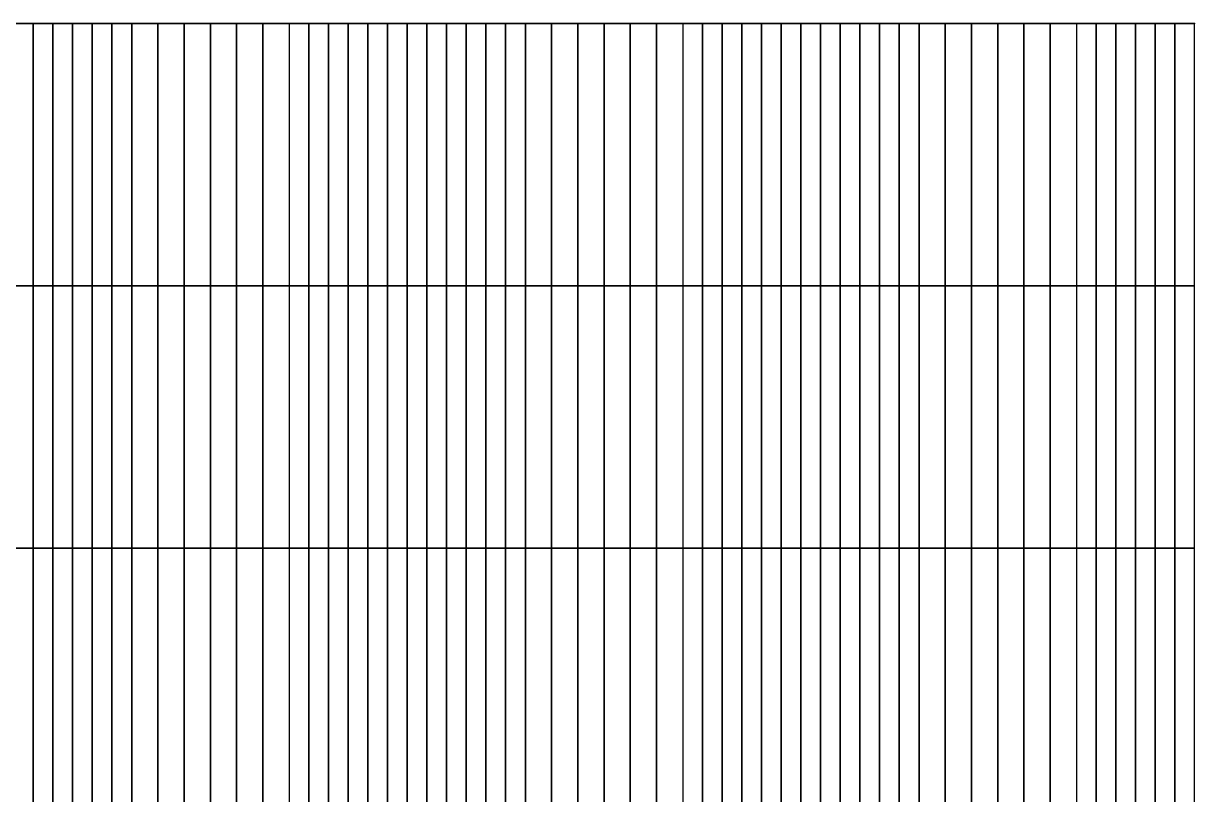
# Model space of a CAD drawing. Header units: inches. Extents: x 0 to 25, y 0 to 20.
# Drawn here: x 10.13 to 25, y 10.2 to 20 of the extents above; entities that cross this region are included whole.
import ezdxf

# ---------------------------------------------------------------- set-up
doc = ezdxf.new("R2010")
doc.units = ezdxf.units.IN
doc.header["$MEASUREMENT"] = 0
for name, color, linetype in [('Beam', 2, 'Continuous'), ('Col', 3, 'Continuous'), ('Dia', 5, 'Continuous'), ('plate', 1, 'Continuous')]:
    doc.layers.add(name, color=color, linetype=linetype)

msp = doc.modelspace()

# ---------------------------------------------------------------- linework, layer by layer
at = {"layer": 'Beam', "extrusion": (1e-16, 1, 4e-16)}
for p, q in [((15, 20, 12), (15, 0, 12)), ((20, 20, 12), (20, 0, 12))]:
    msp.add_line(p, q, dxfattribs=at)
at = {"layer": 'Beam', "extrusion": (1, -6e-16, 4e-16)}
msp.add_line((25, 0, 12), (25, 20, 12), dxfattribs=at)
at = {"layer": 'Col', "extrusion": (4e-16, 1, 7e-16)}
for p, q in [((15, 20, 12), (15, 20, 6)), ((20, 20, 12), (20, 20, 6))]:
    msp.add_line(p, q, dxfattribs=at)
at = {"layer": 'Col', "extrusion": (1, -6e-16, 4e-16)}
msp.add_line((25, 20, 12), (25, 20, 6), dxfattribs=at)
at = {"layer": 'Dia', "extrusion": (4e-16, 1, 7e-16)}
msp.add_point((25, 20, 12), dxfattribs=at)
at = {"layer": 'Dia'}
for points in [[(10, 20, 12), (10.833, 20, 12), (11.026, 20, 12.169), (10.25, 20, 12.169)], [(10.25, 20, 12.169), (11.026, 20, 12.169), (11.187, 20, 12.337), (10.5, 20, 12.337)], [(10.5, 20, 12.337), (11.187, 20, 12.337), (11.333, 20, 12.506), (10.75, 20, 12.506)], [(10.75, 20, 12.506), (11.333, 20, 12.506), (11.479, 20, 12.675), (11, 20, 12.675)], [(10.833, 20, 12), (11.667, 20, 12), (11.771, 20, 12.169), (11.026, 20, 12.169)], [(11, 20, 12.675), (11.479, 20, 12.675), (11.641, 20, 12.843), (11.25, 20, 12.843)], [(11.026, 20, 12.169), (11.771, 20, 12.169), (11.85, 20, 12.337), (11.187, 20, 12.337)], [(11.187, 20, 12.337), (11.85, 20, 12.337), (11.917, 20, 12.506), (11.333, 20, 12.506)], [(11.25, 20, 12.843), (11.641, 20, 12.843), (11.833, 20, 13.012), (11.5, 20, 13.012)], [(11.333, 20, 12.506), (11.917, 20, 12.506), (11.984, 20, 12.675), (11.479, 20, 12.675)], [(11.479, 20, 12.675), (11.984, 20, 12.675), (12.063, 20, 12.843), (11.641, 20, 12.843)], [(11.641, 20, 12.843), (12.063, 20, 12.843), (12.167, 20, 13.012), (11.833, 20, 13.012)], [(11.667, 20, 12), (12.5, 20, 12), (12.5, 20, 12.169), (11.771, 20, 12.169)], [(11.771, 20, 12.169), (12.5, 20, 12.169), (12.5, 20, 12.337), (11.85, 20, 12.337)], [(11.85, 20, 12.337), (12.5, 20, 12.337), (12.5, 20, 12.506), (11.917, 20, 12.506)], [(11.917, 20, 12.506), (12.5, 20, 12.506), (12.5, 20, 12.675), (11.984, 20, 12.675)], [(11.984, 20, 12.675), (12.5, 20, 12.675), (12.5, 20, 12.843), (12.063, 20, 12.843)], [(12.063, 20, 12.843), (12.5, 20, 12.843), (12.5, 20, 13.012), (12.167, 20, 13.012)], [(12.5, 20, 12), (13.333, 20, 12), (13.229, 20, 12.169), (12.5, 20, 12.169)], [(12.5, 20, 12.169), (13.229, 20, 12.169), (13.15, 20, 12.337), (12.5, 20, 12.337)], [(12.5, 20, 12.337), (13.15, 20, 12.337), (13.083, 20, 12.506), (12.5, 20, 12.506)], [(12.5, 20, 12.506), (13.083, 20, 12.506), (13.016, 20, 12.675), (12.5, 20, 12.675)], [(12.5, 20, 12.675), (13.016, 20, 12.675), (12.937, 20, 12.843), (12.5, 20, 12.843)], [(12.5, 20, 12.843), (12.937, 20, 12.843), (12.833, 20, 13.012), (12.5, 20, 13.012)], [(12.937, 20, 12.843), (13.359, 20, 12.843), (13.167, 20, 13.012), (12.833, 20, 13.012)], [(13.016, 20, 12.675), (13.521, 20, 12.675), (13.359, 20, 12.843), (12.937, 20, 12.843)], [(13.083, 20, 12.506), (13.667, 20, 12.506), (13.521, 20, 12.675), (13.016, 20, 12.675)], [(13.15, 20, 12.337), (13.813, 20, 12.337), (13.667, 20, 12.506), (13.083, 20, 12.506)], [(13.229, 20, 12.169), (13.974, 20, 12.169), (13.813, 20, 12.337), (13.15, 20, 12.337)], [(13.359, 20, 12.843), (13.75, 20, 12.843), (13.5, 20, 13.012), (13.167, 20, 13.012)], [(13.333, 20, 12), (14.167, 20, 12), (13.974, 20, 12.169), (13.229, 20, 12.169)], [(13.521, 20, 12.675), (14, 20, 12.675), (13.75, 20, 12.843), (13.359, 20, 12.843)], [(13.667, 20, 12.506), (14.25, 20, 12.506), (14, 20, 12.675), (13.521, 20, 12.675)], [(13.813, 20, 12.337), (14.5, 20, 12.337), (14.25, 20, 12.506), (13.667, 20, 12.506)], [(13.974, 20, 12.169), (14.75, 20, 12.169), (14.5, 20, 12.337), (13.813, 20, 12.337)], [(14.167, 20, 12), (15, 20, 12), (14.75, 20, 12.169), (13.974, 20, 12.169)], [(15, 20, 12), (15.833, 20, 12), (16.026, 20, 12.169), (15.25, 20, 12.169)], [(15.25, 20, 12.169), (16.026, 20, 12.169), (16.187, 20, 12.337), (15.5, 20, 12.337)], [(15.5, 20, 12.337), (16.187, 20, 12.337), (16.333, 20, 12.506), (15.75, 20, 12.506)], [(15.75, 20, 12.506), (16.333, 20, 12.506), (16.479, 20, 12.675), (16, 20, 12.675)], [(15.833, 20, 12), (16.667, 20, 12), (16.771, 20, 12.169), (16.026, 20, 12.169)], [(16, 20, 12.675), (16.479, 20, 12.675), (16.641, 20, 12.843), (16.25, 20, 12.843)], [(16.026, 20, 12.169), (16.771, 20, 12.169), (16.85, 20, 12.337), (16.187, 20, 12.337)], [(16.187, 20, 12.337), (16.85, 20, 12.337), (16.917, 20, 12.506), (16.333, 20, 12.506)], [(16.25, 20, 12.843), (16.641, 20, 12.843), (16.833, 20, 13.012), (16.5, 20, 13.012)], [(16.333, 20, 12.506), (16.917, 20, 12.506), (16.984, 20, 12.675), (16.479, 20, 12.675)], [(16.479, 20, 12.675), (16.984, 20, 12.675), (17.063, 20, 12.843), (16.641, 20, 12.843)], [(16.641, 20, 12.843), (17.063, 20, 12.843), (17.167, 20, 13.012), (16.833, 20, 13.012)], [(16.667, 20, 12), (17.5, 20, 12), (17.5, 20, 12.169), (16.771, 20, 12.169)], [(16.771, 20, 12.169), (17.5, 20, 12.169), (17.5, 20, 12.337), (16.85, 20, 12.337)], [(16.85, 20, 12.337), (17.5, 20, 12.337), (17.5, 20, 12.506), (16.917, 20, 12.506)], [(16.917, 20, 12.506), (17.5, 20, 12.506), (17.5, 20, 12.675), (16.984, 20, 12.675)], [(16.984, 20, 12.675), (17.5, 20, 12.675), (17.5, 20, 12.843), (17.063, 20, 12.843)], [(17.063, 20, 12.843), (17.5, 20, 12.843), (17.5, 20, 13.012), (17.167, 20, 13.012)], [(17.5, 20, 12), (18.333, 20, 12), (18.229, 20, 12.169), (17.5, 20, 12.169)], [(17.5, 20, 12.169), (18.229, 20, 12.169), (18.15, 20, 12.337), (17.5, 20, 12.337)], [(17.5, 20, 12.337), (18.15, 20, 12.337), (18.083, 20, 12.506), (17.5, 20, 12.506)], [(17.5, 20, 12.506), (18.083, 20, 12.506), (18.016, 20, 12.675), (17.5, 20, 12.675)], [(17.5, 20, 12.675), (18.016, 20, 12.675), (17.937, 20, 12.843), (17.5, 20, 12.843)], [(17.5, 20, 12.843), (17.937, 20, 12.843), (17.833, 20, 13.012), (17.5, 20, 13.012)], [(17.937, 20, 12.843), (18.359, 20, 12.843), (18.167, 20, 13.012), (17.833, 20, 13.012)], [(18.016, 20, 12.675), (18.521, 20, 12.675), (18.359, 20, 12.843), (17.937, 20, 12.843)], [(18.083, 20, 12.506), (18.667, 20, 12.506), (18.521, 20, 12.675), (18.016, 20, 12.675)], [(18.15, 20, 12.337), (18.813, 20, 12.337), (18.667, 20, 12.506), (18.083, 20, 12.506)], [(18.229, 20, 12.169), (18.974, 20, 12.169), (18.813, 20, 12.337), (18.15, 20, 12.337)], [(18.359, 20, 12.843), (18.75, 20, 12.843), (18.5, 20, 13.012), (18.167, 20, 13.012)], [(18.333, 20, 12), (19.167, 20, 12), (18.974, 20, 12.169), (18.229, 20, 12.169)], [(18.521, 20, 12.675), (19, 20, 12.675), (18.75, 20, 12.843), (18.359, 20, 12.843)], [(18.667, 20, 12.506), (19.25, 20, 12.506), (19, 20, 12.675), (18.521, 20, 12.675)], [(18.813, 20, 12.337), (19.5, 20, 12.337), (19.25, 20, 12.506), (18.667, 20, 12.506)], [(18.974, 20, 12.169), (19.75, 20, 12.169), (19.5, 20, 12.337), (18.813, 20, 12.337)], [(19.167, 20, 12), (20, 20, 12), (19.75, 20, 12.169), (18.974, 20, 12.169)], [(20, 20, 12), (20.833, 20, 12), (21.026, 20, 12.169), (20.25, 20, 12.169)], [(20.25, 20, 12.169), (21.026, 20, 12.169), (21.187, 20, 12.337), (20.5, 20, 12.337)], [(20.5, 20, 12.337), (21.187, 20, 12.337), (21.333, 20, 12.506), (20.75, 20, 12.506)], [(20.75, 20, 12.506), (21.333, 20, 12.506), (21.479, 20, 12.675), (21, 20, 12.675)], [(20.833, 20, 12), (21.667, 20, 12), (21.771, 20, 12.169), (21.026, 20, 12.169)], [(21, 20, 12.675), (21.479, 20, 12.675), (21.641, 20, 12.843), (21.25, 20, 12.843)], [(21.026, 20, 12.169), (21.771, 20, 12.169), (21.85, 20, 12.337), (21.187, 20, 12.337)], [(21.187, 20, 12.337), (21.85, 20, 12.337), (21.917, 20, 12.506), (21.333, 20, 12.506)], [(21.25, 20, 12.843), (21.641, 20, 12.843), (21.833, 20, 13.012), (21.5, 20, 13.012)], [(21.333, 20, 12.506), (21.917, 20, 12.506), (21.984, 20, 12.675), (21.479, 20, 12.675)], [(21.479, 20, 12.675), (21.984, 20, 12.675), (22.063, 20, 12.843), (21.641, 20, 12.843)], [(21.641, 20, 12.843), (22.063, 20, 12.843), (22.167, 20, 13.012), (21.833, 20, 13.012)], [(21.667, 20, 12), (22.5, 20, 12), (22.5, 20, 12.169), (21.771, 20, 12.169)], [(21.771, 20, 12.169), (22.5, 20, 12.169), (22.5, 20, 12.337), (21.85, 20, 12.337)], [(21.85, 20, 12.337), (22.5, 20, 12.337), (22.5, 20, 12.506), (21.917, 20, 12.506)], [(21.917, 20, 12.506), (22.5, 20, 12.506), (22.5, 20, 12.675), (21.984, 20, 12.675)], [(21.984, 20, 12.675), (22.5, 20, 12.675), (22.5, 20, 12.843), (22.063, 20, 12.843)], [(22.063, 20, 12.843), (22.5, 20, 12.843), (22.5, 20, 13.012), (22.167, 20, 13.012)], [(22.5, 20, 12), (23.333, 20, 12), (23.229, 20, 12.169), (22.5, 20, 12.169)], [(22.5, 20, 12.169), (23.229, 20, 12.169), (23.15, 20, 12.337), (22.5, 20, 12.337)], [(22.5, 20, 12.337), (23.15, 20, 12.337), (23.083, 20, 12.506), (22.5, 20, 12.506)], [(22.5, 20, 12.506), (23.083, 20, 12.506), (23.016, 20, 12.675), (22.5, 20, 12.675)], [(22.5, 20, 12.675), (23.016, 20, 12.675), (22.937, 20, 12.843), (22.5, 20, 12.843)], [(22.5, 20, 12.843), (22.937, 20, 12.843), (22.833, 20, 13.012), (22.5, 20, 13.012)], [(22.937, 20, 12.843), (23.359, 20, 12.843), (23.167, 20, 13.012), (22.833, 20, 13.012)], [(23.016, 20, 12.675), (23.521, 20, 12.675), (23.359, 20, 12.843), (22.937, 20, 12.843)], [(23.083, 20, 12.506), (23.667, 20, 12.506), (23.521, 20, 12.675), (23.016, 20, 12.675)], [(23.15, 20, 12.337), (23.813, 20, 12.337), (23.667, 20, 12.506), (23.083, 20, 12.506)], [(23.229, 20, 12.169), (23.974, 20, 12.169), (23.813, 20, 12.337), (23.15, 20, 12.337)], [(23.359, 20, 12.843), (23.75, 20, 12.843), (23.5, 20, 13.012), (23.167, 20, 13.012)], [(23.333, 20, 12), (24.167, 20, 12), (23.974, 20, 12.169), (23.229, 20, 12.169)], [(23.521, 20, 12.675), (24, 20, 12.675), (23.75, 20, 12.843), (23.359, 20, 12.843)], [(23.667, 20, 12.506), (24.25, 20, 12.506), (24, 20, 12.675), (23.521, 20, 12.675)], [(23.813, 20, 12.337), (24.5, 20, 12.337), (24.25, 20, 12.506), (23.667, 20, 12.506)], [(23.974, 20, 12.169), (24.75, 20, 12.169), (24.5, 20, 12.337), (23.813, 20, 12.337)], [(24.167, 20, 12), (25, 20, 12), (24.75, 20, 12.169), (23.974, 20, 12.169)]]:
    msp.add_3dface(points, dxfattribs=at)
at = {"layer": 'plate'}
for points in [[(10.25, 20, 12.169), (10.25, 16.667, 12.169), (10, 16.667, 12), (10, 20, 12)], [(10.5, 20, 12.337), (10.5, 16.667, 12.337), (10.25, 16.667, 12.169), (10.25, 20, 12.169)], [(10.75, 20, 12.506), (10.75, 16.667, 12.506), (10.5, 16.667, 12.337), (10.5, 20, 12.337)], [(11, 20, 12.675), (11, 16.667, 12.675), (10.75, 16.667, 12.506), (10.75, 20, 12.506)], [(11.25, 20, 12.843), (11.25, 16.667, 12.843), (11, 16.667, 12.675), (11, 20, 12.675)], [(11.5, 20, 13.012), (11.5, 16.667, 13.012), (11.25, 16.667, 12.843), (11.25, 20, 12.843)], [(11.833, 20, 13.012), (11.833, 16.667, 13.012), (11.5, 16.667, 13.012), (11.5, 20, 13.012)], [(12.167, 20, 13.012), (12.167, 16.667, 13.012), (11.833, 16.667, 13.012), (11.833, 20, 13.012)], [(12.5, 20, 13.012), (12.5, 16.667, 13.012), (12.167, 16.667, 13.012), (12.167, 20, 13.012)], [(12.833, 20, 13.012), (12.833, 16.667, 13.012), (12.5, 16.667, 13.012), (12.5, 20, 13.012)], [(13.167, 20, 13.012), (13.167, 16.667, 13.012), (12.833, 16.667, 13.012), (12.833, 20, 13.012)], [(13.5, 20, 13.012), (13.5, 16.667, 13.012), (13.167, 16.667, 13.012), (13.167, 20, 13.012)], [(13.5, 20, 13.012), (13.5, 16.667, 13.012), (13.75, 16.667, 12.843), (13.75, 20, 12.843)], [(13.75, 20, 12.843), (13.75, 16.667, 12.843), (14, 16.667, 12.675), (14, 20, 12.675)], [(14, 20, 12.675), (14, 16.667, 12.675), (14.25, 16.667, 12.506), (14.25, 20, 12.506)], [(14.25, 20, 12.506), (14.25, 16.667, 12.506), (14.5, 16.667, 12.337), (14.5, 20, 12.337)], [(14.5, 20, 12.337), (14.5, 16.667, 12.337), (14.75, 16.667, 12.169), (14.75, 20, 12.169)], [(14.75, 20, 12.169), (14.75, 16.667, 12.169), (15, 16.667, 12), (15, 20, 12)], [(15.25, 20, 12.169), (15.25, 16.667, 12.169), (15, 16.667, 12), (15, 20, 12)], [(15.5, 20, 12.337), (15.5, 16.667, 12.337), (15.25, 16.667, 12.169), (15.25, 20, 12.169)], [(15.75, 20, 12.506), (15.75, 16.667, 12.506), (15.5, 16.667, 12.337), (15.5, 20, 12.337)], [(16, 20, 12.675), (16, 16.667, 12.675), (15.75, 16.667, 12.506), (15.75, 20, 12.506)], [(16.25, 20, 12.843), (16.25, 16.667, 12.843), (16, 16.667, 12.675), (16, 20, 12.675)], [(16.5, 20, 13.012), (16.5, 16.667, 13.012), (16.25, 16.667, 12.843), (16.25, 20, 12.843)], [(16.833, 20, 13.012), (16.833, 16.667, 13.012), (16.5, 16.667, 13.012), (16.5, 20, 13.012)], [(17.167, 20, 13.012), (17.167, 16.667, 13.012), (16.833, 16.667, 13.012), (16.833, 20, 13.012)], [(17.5, 20, 13.012), (17.5, 16.667, 13.012), (17.167, 16.667, 13.012), (17.167, 20, 13.012)], [(17.833, 20, 13.012), (17.833, 16.667, 13.012), (17.5, 16.667, 13.012), (17.5, 20, 13.012)], [(18.167, 20, 13.012), (18.167, 16.667, 13.012), (17.833, 16.667, 13.012), (17.833, 20, 13.012)], [(18.5, 20, 13.012), (18.5, 16.667, 13.012), (18.167, 16.667, 13.012), (18.167, 20, 13.012)], [(18.5, 20, 13.012), (18.5, 16.667, 13.012), (18.75, 16.667, 12.843), (18.75, 20, 12.843)], [(18.75, 20, 12.843), (18.75, 16.667, 12.843), (19, 16.667, 12.675), (19, 20, 12.675)], [(19, 20, 12.675), (19, 16.667, 12.675), (19.25, 16.667, 12.506), (19.25, 20, 12.506)], [(19.25, 20, 12.506), (19.25, 16.667, 12.506), (19.5, 16.667, 12.337), (19.5, 20, 12.337)], [(19.5, 20, 12.337), (19.5, 16.667, 12.337), (19.75, 16.667, 12.169), (19.75, 20, 12.169)], [(19.75, 20, 12.169), (19.75, 16.667, 12.169), (20, 16.667, 12), (20, 20, 12)], [(20.25, 20, 12.169), (20.25, 16.667, 12.169), (20, 16.667, 12), (20, 20, 12)], [(20.5, 20, 12.337), (20.5, 16.667, 12.337), (20.25, 16.667, 12.169), (20.25, 20, 12.169)], [(20.75, 20, 12.506), (20.75, 16.667, 12.506), (20.5, 16.667, 12.337), (20.5, 20, 12.337)], [(21, 20, 12.675), (21, 16.667, 12.675), (20.75, 16.667, 12.506), (20.75, 20, 12.506)], [(21.25, 20, 12.843), (21.25, 16.667, 12.843), (21, 16.667, 12.675), (21, 20, 12.675)], [(21.5, 20, 13.012), (21.5, 16.667, 13.012), (21.25, 16.667, 12.843), (21.25, 20, 12.843)], [(21.833, 20, 13.012), (21.833, 16.667, 13.012), (21.5, 16.667, 13.012), (21.5, 20, 13.012)], [(22.167, 20, 13.012), (22.167, 16.667, 13.012), (21.833, 16.667, 13.012), (21.833, 20, 13.012)], [(22.5, 20, 13.012), (22.5, 16.667, 13.012), (22.167, 16.667, 13.012), (22.167, 20, 13.012)], [(22.833, 20, 13.012), (22.833, 16.667, 13.012), (22.5, 16.667, 13.012), (22.5, 20, 13.012)], [(23.167, 20, 13.012), (23.167, 16.667, 13.012), (22.833, 16.667, 13.012), (22.833, 20, 13.012)], [(23.5, 20, 13.012), (23.5, 16.667, 13.012), (23.167, 16.667, 13.012), (23.167, 20, 13.012)], [(23.5, 20, 13.012), (23.5, 16.667, 13.012), (23.75, 16.667, 12.843), (23.75, 20, 12.843)], [(23.75, 20, 12.843), (23.75, 16.667, 12.843), (24, 16.667, 12.675), (24, 20, 12.675)], [(24, 20, 12.675), (24, 16.667, 12.675), (24.25, 16.667, 12.506), (24.25, 20, 12.506)], [(24.25, 20, 12.506), (24.25, 16.667, 12.506), (24.5, 16.667, 12.337), (24.5, 20, 12.337)], [(24.5, 20, 12.337), (24.5, 16.667, 12.337), (24.75, 16.667, 12.169), (24.75, 20, 12.169)], [(24.75, 20, 12.169), (24.75, 16.667, 12.169), (25, 16.667, 12), (25, 20, 12)], [(10.25, 16.667, 12.169), (10.25, 13.333, 12.169), (10, 13.333, 12), (10, 16.667, 12)], [(10.5, 16.667, 12.337), (10.5, 13.333, 12.337), (10.25, 13.333, 12.169), (10.25, 16.667, 12.169)], [(10.75, 16.667, 12.506), (10.75, 13.333, 12.506), (10.5, 13.333, 12.337), (10.5, 16.667, 12.337)], [(11, 16.667, 12.675), (11, 13.333, 12.675), (10.75, 13.333, 12.506), (10.75, 16.667, 12.506)], [(11.25, 16.667, 12.843), (11.25, 13.333, 12.843), (11, 13.333, 12.675), (11, 16.667, 12.675)], [(11.5, 16.667, 13.012), (11.5, 13.333, 13.012), (11.25, 13.333, 12.843), (11.25, 16.667, 12.843)], [(11.833, 16.667, 13.012), (11.833, 13.333, 13.012), (11.5, 13.333, 13.012), (11.5, 16.667, 13.012)], [(12.167, 16.667, 13.012), (12.167, 13.333, 13.012), (11.833, 13.333, 13.012), (11.833, 16.667, 13.012)], [(12.5, 16.667, 13.012), (12.5, 13.333, 13.012), (12.167, 13.333, 13.012), (12.167, 16.667, 13.012)], [(12.833, 16.667, 13.012), (12.833, 13.333, 13.012), (12.5, 13.333, 13.012), (12.5, 16.667, 13.012)], [(13.167, 16.667, 13.012), (13.167, 13.333, 13.012), (12.833, 13.333, 13.012), (12.833, 16.667, 13.012)], [(13.5, 16.667, 13.012), (13.5, 13.333, 13.012), (13.167, 13.333, 13.012), (13.167, 16.667, 13.012)], [(13.5, 16.667, 13.012), (13.5, 13.333, 13.012), (13.75, 13.333, 12.843), (13.75, 16.667, 12.843)], [(13.75, 16.667, 12.843), (13.75, 13.333, 12.843), (14, 13.333, 12.675), (14, 16.667, 12.675)], [(14, 16.667, 12.675), (14, 13.333, 12.675), (14.25, 13.333, 12.506), (14.25, 16.667, 12.506)], [(14.25, 16.667, 12.506), (14.25, 13.333, 12.506), (14.5, 13.333, 12.337), (14.5, 16.667, 12.337)], [(14.5, 16.667, 12.337), (14.5, 13.333, 12.337), (14.75, 13.333, 12.169), (14.75, 16.667, 12.169)], [(14.75, 16.667, 12.169), (14.75, 13.333, 12.169), (15, 13.333, 12), (15, 16.667, 12)], [(15.25, 16.667, 12.169), (15.25, 13.333, 12.169), (15, 13.333, 12), (15, 16.667, 12)], [(15.5, 16.667, 12.337), (15.5, 13.333, 12.337), (15.25, 13.333, 12.169), (15.25, 16.667, 12.169)], [(15.75, 16.667, 12.506), (15.75, 13.333, 12.506), (15.5, 13.333, 12.337), (15.5, 16.667, 12.337)], [(16, 16.667, 12.675), (16, 13.333, 12.675), (15.75, 13.333, 12.506), (15.75, 16.667, 12.506)], [(16.25, 16.667, 12.843), (16.25, 13.333, 12.843), (16, 13.333, 12.675), (16, 16.667, 12.675)], [(16.5, 16.667, 13.012), (16.5, 13.333, 13.012), (16.25, 13.333, 12.843), (16.25, 16.667, 12.843)], [(16.833, 16.667, 13.012), (16.833, 13.333, 13.012), (16.5, 13.333, 13.012), (16.5, 16.667, 13.012)], [(17.167, 16.667, 13.012), (17.167, 13.333, 13.012), (16.833, 13.333, 13.012), (16.833, 16.667, 13.012)], [(17.5, 16.667, 13.012), (17.5, 13.333, 13.012), (17.167, 13.333, 13.012), (17.167, 16.667, 13.012)], [(17.833, 16.667, 13.012), (17.833, 13.333, 13.012), (17.5, 13.333, 13.012), (17.5, 16.667, 13.012)], [(18.167, 16.667, 13.012), (18.167, 13.333, 13.012), (17.833, 13.333, 13.012), (17.833, 16.667, 13.012)], [(18.5, 16.667, 13.012), (18.5, 13.333, 13.012), (18.167, 13.333, 13.012), (18.167, 16.667, 13.012)], [(18.5, 16.667, 13.012), (18.5, 13.333, 13.012), (18.75, 13.333, 12.843), (18.75, 16.667, 12.843)], [(18.75, 16.667, 12.843), (18.75, 13.333, 12.843), (19, 13.333, 12.675), (19, 16.667, 12.675)], [(19, 16.667, 12.675), (19, 13.333, 12.675), (19.25, 13.333, 12.506), (19.25, 16.667, 12.506)], [(19.25, 16.667, 12.506), (19.25, 13.333, 12.506), (19.5, 13.333, 12.337), (19.5, 16.667, 12.337)], [(19.5, 16.667, 12.337), (19.5, 13.333, 12.337), (19.75, 13.333, 12.169), (19.75, 16.667, 12.169)], [(19.75, 16.667, 12.169), (19.75, 13.333, 12.169), (20, 13.333, 12), (20, 16.667, 12)], [(20.25, 16.667, 12.169), (20.25, 13.333, 12.169), (20, 13.333, 12), (20, 16.667, 12)], [(20.5, 16.667, 12.337), (20.5, 13.333, 12.337), (20.25, 13.333, 12.169), (20.25, 16.667, 12.169)], [(20.75, 16.667, 12.506), (20.75, 13.333, 12.506), (20.5, 13.333, 12.337), (20.5, 16.667, 12.337)], [(21, 16.667, 12.675), (21, 13.333, 12.675), (20.75, 13.333, 12.506), (20.75, 16.667, 12.506)], [(21.25, 16.667, 12.843), (21.25, 13.333, 12.843), (21, 13.333, 12.675), (21, 16.667, 12.675)], [(21.5, 16.667, 13.012), (21.5, 13.333, 13.012), (21.25, 13.333, 12.843), (21.25, 16.667, 12.843)], [(21.833, 16.667, 13.012), (21.833, 13.333, 13.012), (21.5, 13.333, 13.012), (21.5, 16.667, 13.012)], [(22.167, 16.667, 13.012), (22.167, 13.333, 13.012), (21.833, 13.333, 13.012), (21.833, 16.667, 13.012)], [(22.5, 16.667, 13.012), (22.5, 13.333, 13.012), (22.167, 13.333, 13.012), (22.167, 16.667, 13.012)], [(22.833, 16.667, 13.012), (22.833, 13.333, 13.012), (22.5, 13.333, 13.012), (22.5, 16.667, 13.012)], [(23.167, 16.667, 13.012), (23.167, 13.333, 13.012), (22.833, 13.333, 13.012), (22.833, 16.667, 13.012)], [(23.5, 16.667, 13.012), (23.5, 13.333, 13.012), (23.167, 13.333, 13.012), (23.167, 16.667, 13.012)], [(23.5, 16.667, 13.012), (23.5, 13.333, 13.012), (23.75, 13.333, 12.843), (23.75, 16.667, 12.843)], [(23.75, 16.667, 12.843), (23.75, 13.333, 12.843), (24, 13.333, 12.675), (24, 16.667, 12.675)], [(24, 16.667, 12.675), (24, 13.333, 12.675), (24.25, 13.333, 12.506), (24.25, 16.667, 12.506)], [(24.25, 16.667, 12.506), (24.25, 13.333, 12.506), (24.5, 13.333, 12.337), (24.5, 16.667, 12.337)], [(24.5, 16.667, 12.337), (24.5, 13.333, 12.337), (24.75, 13.333, 12.169), (24.75, 16.667, 12.169)], [(24.75, 16.667, 12.169), (24.75, 13.333, 12.169), (25, 13.333, 12), (25, 16.667, 12)], [(10.25, 13.333, 12.169), (10.25, 10, 12.169), (10, 10, 12), (10, 13.333, 12)], [(10.5, 13.333, 12.337), (10.5, 10, 12.337), (10.25, 10, 12.169), (10.25, 13.333, 12.169)], [(10.75, 13.333, 12.506), (10.75, 10, 12.506), (10.5, 10, 12.337), (10.5, 13.333, 12.337)], [(11, 13.333, 12.675), (11, 10, 12.675), (10.75, 10, 12.506), (10.75, 13.333, 12.506)], [(11.25, 13.333, 12.843), (11.25, 10, 12.843), (11, 10, 12.675), (11, 13.333, 12.675)], [(11.5, 13.333, 13.012), (11.5, 10, 13.012), (11.25, 10, 12.843), (11.25, 13.333, 12.843)], [(11.833, 13.333, 13.012), (11.833, 10, 13.012), (11.5, 10, 13.012), (11.5, 13.333, 13.012)], [(12.167, 13.333, 13.012), (12.167, 10, 13.012), (11.833, 10, 13.012), (11.833, 13.333, 13.012)], [(12.5, 13.333, 13.012), (12.5, 10, 13.012), (12.167, 10, 13.012), (12.167, 13.333, 13.012)], [(12.833, 13.333, 13.012), (12.833, 10, 13.012), (12.5, 10, 13.012), (12.5, 13.333, 13.012)], [(13.167, 13.333, 13.012), (13.167, 10, 13.012), (12.833, 10, 13.012), (12.833, 13.333, 13.012)], [(13.5, 13.333, 13.012), (13.5, 10, 13.012), (13.167, 10, 13.012), (13.167, 13.333, 13.012)], [(13.5, 13.333, 13.012), (13.5, 10, 13.012), (13.75, 10, 12.843), (13.75, 13.333, 12.843)], [(13.75, 13.333, 12.843), (13.75, 10, 12.843), (14, 10, 12.675), (14, 13.333, 12.675)], [(14, 13.333, 12.675), (14, 10, 12.675), (14.25, 10, 12.506), (14.25, 13.333, 12.506)], [(14.25, 13.333, 12.506), (14.25, 10, 12.506), (14.5, 10, 12.337), (14.5, 13.333, 12.337)], [(14.5, 13.333, 12.337), (14.5, 10, 12.337), (14.75, 10, 12.169), (14.75, 13.333, 12.169)], [(14.75, 13.333, 12.169), (14.75, 10, 12.169), (15, 10, 12), (15, 13.333, 12)], [(15.25, 13.333, 12.169), (15.25, 10, 12.169), (15, 10, 12), (15, 13.333, 12)], [(15.5, 13.333, 12.337), (15.5, 10, 12.337), (15.25, 10, 12.169), (15.25, 13.333, 12.169)], [(15.75, 13.333, 12.506), (15.75, 10, 12.506), (15.5, 10, 12.337), (15.5, 13.333, 12.337)], [(16, 13.333, 12.675), (16, 10, 12.675), (15.75, 10, 12.506), (15.75, 13.333, 12.506)], [(16.25, 13.333, 12.843), (16.25, 10, 12.843), (16, 10, 12.675), (16, 13.333, 12.675)], [(16.5, 13.333, 13.012), (16.5, 10, 13.012), (16.25, 10, 12.843), (16.25, 13.333, 12.843)], [(16.833, 13.333, 13.012), (16.833, 10, 13.012), (16.5, 10, 13.012), (16.5, 13.333, 13.012)], [(17.167, 13.333, 13.012), (17.167, 10, 13.012), (16.833, 10, 13.012), (16.833, 13.333, 13.012)], [(17.5, 13.333, 13.012), (17.5, 10, 13.012), (17.167, 10, 13.012), (17.167, 13.333, 13.012)], [(17.833, 13.333, 13.012), (17.833, 10, 13.012), (17.5, 10, 13.012), (17.5, 13.333, 13.012)], [(18.167, 13.333, 13.012), (18.167, 10, 13.012), (17.833, 10, 13.012), (17.833, 13.333, 13.012)], [(18.5, 13.333, 13.012), (18.5, 10, 13.012), (18.167, 10, 13.012), (18.167, 13.333, 13.012)], [(18.5, 13.333, 13.012), (18.5, 10, 13.012), (18.75, 10, 12.843), (18.75, 13.333, 12.843)], [(18.75, 13.333, 12.843), (18.75, 10, 12.843), (19, 10, 12.675), (19, 13.333, 12.675)], [(19, 13.333, 12.675), (19, 10, 12.675), (19.25, 10, 12.506), (19.25, 13.333, 12.506)], [(19.25, 13.333, 12.506), (19.25, 10, 12.506), (19.5, 10, 12.337), (19.5, 13.333, 12.337)], [(19.5, 13.333, 12.337), (19.5, 10, 12.337), (19.75, 10, 12.169), (19.75, 13.333, 12.169)], [(19.75, 13.333, 12.169), (19.75, 10, 12.169), (20, 10, 12), (20, 13.333, 12)], [(20.25, 13.333, 12.169), (20.25, 10, 12.169), (20, 10, 12), (20, 13.333, 12)], [(20.5, 13.333, 12.337), (20.5, 10, 12.337), (20.25, 10, 12.169), (20.25, 13.333, 12.169)], [(20.75, 13.333, 12.506), (20.75, 10, 12.506), (20.5, 10, 12.337), (20.5, 13.333, 12.337)], [(21, 13.333, 12.675), (21, 10, 12.675), (20.75, 10, 12.506), (20.75, 13.333, 12.506)], [(21.25, 13.333, 12.843), (21.25, 10, 12.843), (21, 10, 12.675), (21, 13.333, 12.675)], [(21.5, 13.333, 13.012), (21.5, 10, 13.012), (21.25, 10, 12.843), (21.25, 13.333, 12.843)], [(21.833, 13.333, 13.012), (21.833, 10, 13.012), (21.5, 10, 13.012), (21.5, 13.333, 13.012)], [(22.167, 13.333, 13.012), (22.167, 10, 13.012), (21.833, 10, 13.012), (21.833, 13.333, 13.012)], [(22.5, 13.333, 13.012), (22.5, 10, 13.012), (22.167, 10, 13.012), (22.167, 13.333, 13.012)], [(22.833, 13.333, 13.012), (22.833, 10, 13.012), (22.5, 10, 13.012), (22.5, 13.333, 13.012)], [(23.167, 13.333, 13.012), (23.167, 10, 13.012), (22.833, 10, 13.012), (22.833, 13.333, 13.012)], [(23.5, 13.333, 13.012), (23.5, 10, 13.012), (23.167, 10, 13.012), (23.167, 13.333, 13.012)], [(23.5, 13.333, 13.012), (23.5, 10, 13.012), (23.75, 10, 12.843), (23.75, 13.333, 12.843)], [(23.75, 13.333, 12.843), (23.75, 10, 12.843), (24, 10, 12.675), (24, 13.333, 12.675)], [(24, 13.333, 12.675), (24, 10, 12.675), (24.25, 10, 12.506), (24.25, 13.333, 12.506)], [(24.25, 13.333, 12.506), (24.25, 10, 12.506), (24.5, 10, 12.337), (24.5, 13.333, 12.337)], [(24.5, 13.333, 12.337), (24.5, 10, 12.337), (24.75, 10, 12.169), (24.75, 13.333, 12.169)], [(24.75, 13.333, 12.169), (24.75, 10, 12.169), (25, 10, 12), (25, 13.333, 12)]]:
    msp.add_3dface(points, dxfattribs=at)

doc.saveas('drawing.dxf')
